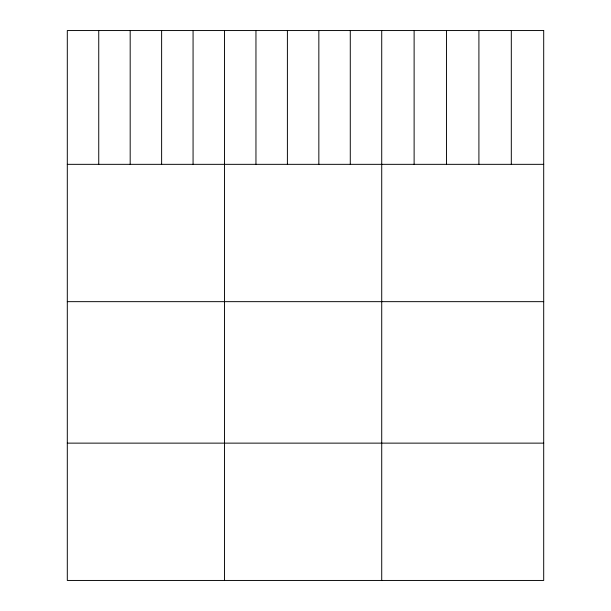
<?xml version="1.0" encoding="UTF-8"?>
<svg xmlns="http://www.w3.org/2000/svg" width="611" height="611" viewBox="0 0 611 611"><rect width="100%" height="100%" fill="white"/><g stroke="black" fill="none" stroke-linecap="round" stroke-linejoin="round"><path stroke-width="0.92" d="M67.302 164.336L543.698 164.336M67.302 301.658L543.698 301.658M67.302 443.135L543.698 443.135M511.308 30.55L511.308 164.336M478.909 30.55L478.909 164.336M446.511 30.55L446.511 164.336M414.121 30.55L414.121 164.336M381.722 30.55L381.722 580.45M350.279 30.55L350.279 164.336M318.843 30.55L318.843 164.336M287.399 30.55L287.399 164.336M255.956 30.55L255.956 164.336M224.512 30.55L224.512 580.45M193.068 30.55L193.068 164.336M161.625 30.55L161.625 164.336M130.181 30.55L130.181 164.336M98.745 30.55L98.745 164.336M543.698 30.55L67.302 30.55L67.302 580.45L543.698 580.45L543.698 30.55"/></g></svg>
